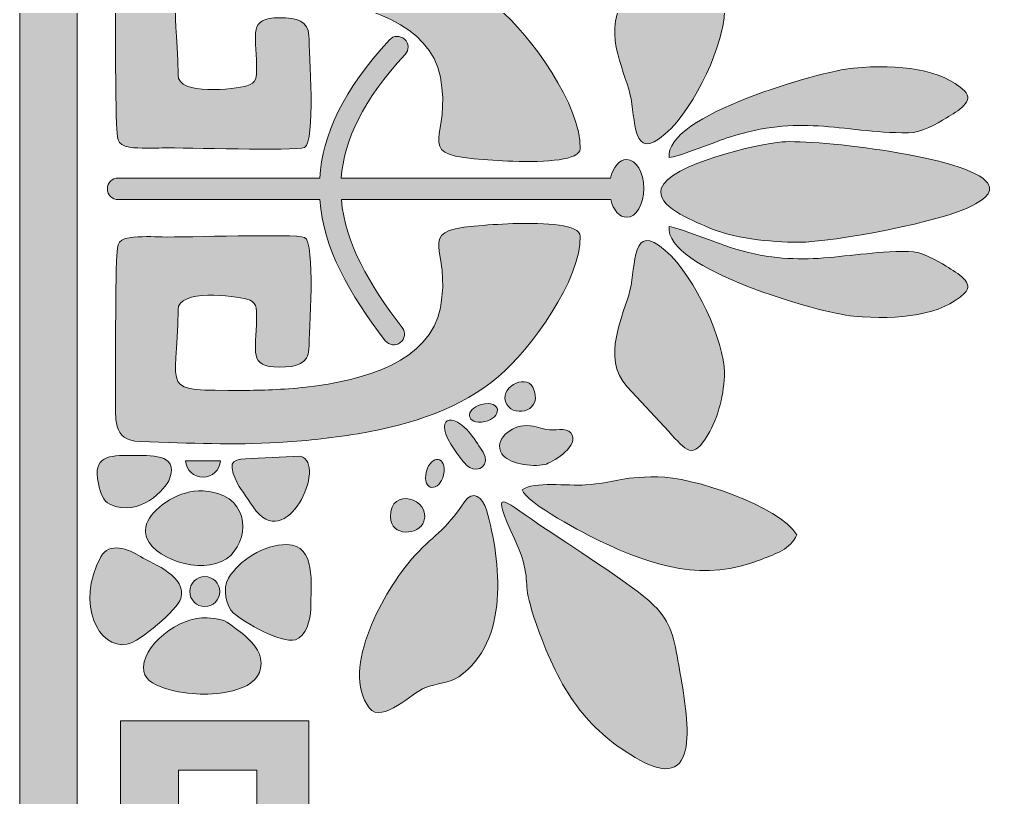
# Model space of a CAD drawing. Header units: inches. Extents: x -184 to 779, y -61 to 902.
# Drawn here: x -184 to 108.8, y 446.7 to 676.2 of the extents above; entities that cross this region are included whole.
import ezdxf

# ---------------------------------------------------------------- set-up
doc = ezdxf.new("R2010")
doc.units = ezdxf.units.IN
doc.header["$MEASUREMENT"] = 0
doc.layers.add('图层 1', color=7, linetype='Continuous')

# ---------------------------------------------------------------- blocks, each defined once
blk = doc.blocks.new('block 2')
at = {"layer": '图层 1', "true_color": 0xffffff}
h = blk.add_hatch(color=7, dxfattribs=at)
h.dxf.hatch_style = 2
edge = h.paths.add_edge_path()
edge.add_spline(control_points=[(145.19, 27.22), (145.19, 27.22), (75.01, 27.22), (75.01, 27.22), (80.39, 20.59), (79.81, 18.74), (81.5, 10.53), (81.5, 10.53), (128.64, 10.53), (128.64, 10.53), (128.64, 10.53), (128.64, -43.85), (128.64, -43.85), (128.64, -43.85), (-3.48, -43.85), (-3.48, -43.85), (-3.48, -43.85), (-3.48, -30.03), (-3.48, -30.03), (-3.48, -28.47), (-4.75, -27.2), (-6.31, -27.2), (-6.31, -27.2), (-15.21, -27.2), (-15.21, -27.2), (-16.77, -27.2), (-18.04, -28.47), (-18.04, -30.03), (-18.04, -30.03), (-18.04, -43.85), (-18.04, -43.85), (-18.04, -43.85), (-167.01, -43.85), (-167.01, -43.85), (-167.01, -43.85), (-167.01, 104.8), (-167.01, 104.8), (-167.01, 104.8), (-153.7, 104.8), (-153.7, 104.8), (-152.15, 104.8), (-150.88, 106.07), (-150.88, 107.62), (-150.88, 107.62), (-150.88, 116.54), (-150.88, 116.54), (-150.88, 118.08), (-152.15, 119.36), (-153.7, 119.36), (-153.7, 119.36), (-167.01, 119.36), (-167.01, 119.36), (-167.01, 119.36), (-167.01, 251.48), (-167.01, 251.48), (-167.01, 251.48), (-113.15, 251.48), (-113.15, 251.48), (-113.15, 251.48), (-113.15, 204.33), (-113.15, 204.33), (-104.94, 202.65), (-103.08, 203.23), (-96.46, 197.85), (-96.46, 197.85), (-96.46, 268.03), (-96.46, 268.03), (-96.46, 268.03), (-167.01, 268.03), (-167.01, 268.03), (-167.01, 268.03), (-167.01, 901.77), (-167.01, 901.77), (-167.01, 901.77), (-183.96, 901.77), (-183.96, 901.77), (-183.96, 901.77), (-183.96, -52.32), (-183.96, -52.32), (-183.96, -52.32), (-183.96, -60.8), (-183.96, -60.8), (-183.96, -60.8), (-175.49, -60.8), (-175.49, -60.8), (-175.49, -60.8), (778.94, -60.8), (778.94, -60.8), (778.94, -60.8), (778.94, -43.85), (778.94, -43.85), (778.94, -43.85), (145.19, -43.85), (145.19, -43.85), (145.19, -43.85), (145.19, 27.22), (145.19, 27.22)], knot_values=[0, 0, 0, 0, 1, 1, 1, 2, 2, 2, 3, 3, 3, 4, 4, 4, 5, 5, 5, 6, 6, 6, 7, 7, 7, 8, 8, 8, 9, 9, 9, 10, 10, 10, 11, 11, 11, 12, 12, 12, 13, 13, 13, 14, 14, 14, 15, 15, 15, 16, 16, 16, 17, 17, 17, 18, 18, 18, 19, 19, 19, 20, 20, 20, 21, 21, 21, 22, 22, 22, 23, 23, 23, 24, 24, 24, 25, 25, 25, 26, 26, 26, 27, 27, 27, 28, 28, 28, 29, 29, 29, 30, 30, 30, 31, 31, 31, 32, 32, 32, 32], degree=3, periodic=1)
h = blk.add_hatch(color=7, dxfattribs=at)
h.dxf.hatch_style = 2
edge = h.paths.add_edge_path()
edge.add_spline(control_points=[(23.92, 678.55), (23.92, 684.67), (22.15, 691.88), (19.04, 697.02), (14.55, 704.48), (12.77, 701.84), (7.5, 696.02), (7.5, 696.02), (-4.78, 682.79), (-4.78, 682.79), (-12.7, 674.33), (-5.66, 661.44), (-3.95, 654.39), (-2.13, 646.9), (-3.54, 633.75), (6.47, 642.55), (15.58, 650.55), (23.92, 669.84), (23.92, 678.55)], knot_values=[0, 0, 0, 0, 1, 1, 1, 2, 2, 2, 3, 3, 3, 4, 4, 4, 5, 5, 5, 6, 6, 6, 6], degree=3, periodic=1)
h = blk.add_hatch(color=7, dxfattribs=at)
h.dxf.hatch_style = 2
edge = h.paths.add_edge_path()
edge.add_spline(control_points=[(-148.59, 698.77), (-152.68, 698.62), (-154.46, 696.98), (-155.22, 694.36), (-155.73, 692.64), (-155.78, 690.48), (-155.75, 688.04), (-155.59, 673.69), (-155.88, 660.06), (-155.45, 645.49), (-155.16, 641.45), (-155.65, 639.18), (-151.62, 638.61), (-148.41, 638.16), (-144.56, 638.33), (-141.93, 638.39), (-135.19, 638.57), (-103.1, 637.39), (-99.95, 638.52), (-96.68, 640.08), (-98.58, 666.55), (-98.65, 671.56), (-98.89, 675.85), (-102.09, 676.81), (-107.46, 676.81), (-116.69, 676.81), (-114.11, 672.28), (-114.16, 662.61), (-114.16, 659.06), (-114.03, 657.55), (-116.96, 656.74), (-120.52, 655.75), (-137.3, 653.65), (-137.3, 659.95), (-137.3, 684.51), (-143.77, 683.68), (-118.09, 683.68), (-112.84, 683.68), (-106.34, 683.48), (-99.6, 682.74), (-82.09, 680.79), (-62.97, 675.09), (-59.9, 659.32), (-56.42, 641.54), (-67.94, 636.9), (-49.96, 635.21), (-46.5, 634.88), (-42.5, 634.6), (-38.55, 634.47), (-28.52, 634.14), (-18.74, 634.78), (-18.63, 638.14), (-18.18, 650.64), (-33.32, 671.74), (-42.77, 679.63), (-54, 688.99), (-67.49, 693.57), (-84.16, 696.51), (-92.89, 697.9), (-100.49, 698.68), (-107.68, 699.08), (-121.03, 699.83), (-133.05, 699.31), (-148.59, 698.77)], knot_values=[0, 0, 0, 0, 1, 1, 1, 2, 2, 2, 3, 3, 3, 4, 4, 4, 5, 5, 5, 6, 6, 6, 7, 7, 7, 8, 8, 8, 9, 9, 9, 10, 10, 10, 11, 11, 11, 12, 12, 12, 13, 13, 13, 14, 14, 14, 15, 15, 15, 16, 16, 16, 17, 17, 17, 18, 18, 18, 19, 19, 19, 20, 20, 20, 21, 21, 21, 21], degree=3, periodic=1)
h = blk.add_hatch(color=7, dxfattribs=at)
h.dxf.hatch_style = 2
edge = h.paths.add_edge_path()
edge.add_spline(control_points=[(-70.44, 670.48), (-71.72, 671.67), (-73.72, 671.59), (-74.91, 670.31), (-88.6, 655.52), (-94.7, 642.17), (-95.5, 629.5), (-95.5, 629.5), (-154.95, 629.5), (-154.95, 629.5), (-156.7, 629.5), (-158.13, 628.07), (-158.13, 626.31), (-158.13, 624.56), (-156.7, 623.14), (-154.95, 623.14), (-154.95, 623.14), (-95.47, 623.14), (-95.47, 623.14), (-94.41, 608.72), (-86.77, 595.3), (-76.15, 581.49), (-75.09, 580.11), (-73.11, 579.85), (-71.72, 580.91), (-70.34, 581.97), (-70.07, 583.95), (-71.14, 585.34), (-80.94, 598.1), (-88.02, 610.35), (-89.1, 623.14), (-89.1, 623.14), (-9.62, 623.14), (-9.62, 623.14), (-8.85, 620.06), (-7.04, 617.91), (-4.93, 617.91), (-2.11, 617.91), (0.17, 621.73), (0.17, 626.44), (0.17, 631.16), (-2.11, 634.99), (-4.93, 634.99), (-7.1, 634.99), (-8.96, 632.71), (-9.69, 629.5), (-9.69, 629.5), (-89.13, 629.5), (-89.13, 629.5), (-88.3, 640.66), (-82.7, 652.58), (-70.27, 666.01), (-69.08, 667.29), (-69.16, 669.3), (-70.44, 670.48)], knot_values=[0, 0, 0, 0, 1, 1, 1, 2, 2, 2, 3, 3, 3, 4, 4, 4, 5, 5, 5, 6, 6, 6, 7, 7, 7, 8, 8, 8, 9, 9, 9, 10, 10, 10, 11, 11, 11, 12, 12, 12, 13, 13, 13, 14, 14, 14, 15, 15, 15, 16, 16, 16, 17, 17, 17, 18, 18, 18, 18], degree=3, periodic=1)
h = blk.add_hatch(color=7, dxfattribs=at)
h.dxf.hatch_style = 2
edge = h.paths.add_edge_path()
edge.add_spline(control_points=[(7.62, 635.54), (10, 635.69), (22.09, 640.53), (25.37, 641.58), (35.8, 644.9), (43.84, 645.34), (51.54, 644.89), (59.96, 644.4), (67.95, 642.84), (78.18, 642.84), (82.25, 642.84), (86.63, 645.57), (89.32, 647.22), (92.77, 649.34), (97.88, 652.13), (94.74, 655.22), (88.25, 661.6), (75.49, 663.21), (62.02, 661.97), (52.15, 661.05), (6, 647.95), (7.62, 635.54)], knot_values=[0, 0, 0, 0, 1, 1, 1, 2, 2, 2, 3, 3, 3, 4, 4, 4, 5, 5, 5, 6, 6, 6, 7, 7, 7, 7], degree=3, periodic=1)
h = blk.add_hatch(color=7, dxfattribs=at)
h.dxf.hatch_style = 2
edge = h.paths.add_edge_path()
edge.add_spline(control_points=[(40.95, 640.17), (34.01, 639.64), (7.6, 633.58), (5.3, 626.45), (3.6, 621.18), (14.31, 617.15), (18.88, 615.04), (26.05, 611.73), (37.56, 610.55), (45.73, 610.55), (55.96, 610.55), (89.08, 616.76), (97.08, 621.39), (99.24, 622.65), (103.77, 624.78), (101.59, 627.98), (96.26, 635.82), (51.04, 640.94), (40.95, 640.17)], knot_values=[0, 0, 0, 0, 1, 1, 1, 2, 2, 2, 3, 3, 3, 4, 4, 4, 5, 5, 5, 6, 6, 6, 6], degree=3, periodic=1)
h = blk.add_hatch(color=7, dxfattribs=at)
h.dxf.hatch_style = 2
edge = h.paths.add_edge_path()
edge.add_spline(control_points=[(-42.77, 570.88), (-33.32, 578.77), (-18.18, 599.87), (-18.63, 612.37), (-18.74, 615.73), (-28.51, 616.37), (-38.55, 616.04), (-42.5, 615.91), (-46.5, 615.63), (-49.96, 615.31), (-67.94, 613.62), (-56.42, 608.97), (-59.9, 591.18), (-62.97, 575.42), (-82.09, 569.72), (-99.6, 567.77), (-106.34, 567.02), (-112.84, 566.82), (-118.09, 566.82), (-143.77, 566.82), (-137.3, 566), (-137.3, 590.57), (-137.3, 596.87), (-120.52, 594.75), (-116.96, 593.76), (-114.03, 592.96), (-114.16, 591.45), (-114.16, 587.91), (-114.11, 578.23), (-116.69, 573.69), (-107.46, 573.69), (-102.09, 573.69), (-98.89, 574.66), (-98.65, 578.95), (-98.58, 583.97), (-96.68, 610.43), (-99.95, 611.99), (-103.1, 613.12), (-135.19, 611.94), (-141.93, 612.11), (-144.55, 612.19), (-148.41, 612.36), (-151.62, 611.9), (-155.65, 611.33), (-155.16, 609.06), (-155.44, 605.02), (-155.88, 590.45), (-155.59, 576.82), (-155.75, 562.47), (-155.78, 560.03), (-155.72, 557.88), (-155.22, 556.15), (-154.46, 553.53), (-152.68, 551.89), (-148.59, 551.75), (-133.05, 551.19), (-121.03, 550.68), (-107.68, 551.43), (-100.49, 551.83), (-92.89, 552.62), (-84.16, 554), (-67.49, 556.94), (-54, 561.52), (-42.77, 570.88)], knot_values=[0, 0, 0, 0, 1, 1, 1, 2, 2, 2, 3, 3, 3, 4, 4, 4, 5, 5, 5, 6, 6, 6, 7, 7, 7, 8, 8, 8, 9, 9, 9, 10, 10, 10, 11, 11, 11, 12, 12, 12, 13, 13, 13, 14, 14, 14, 15, 15, 15, 16, 16, 16, 17, 17, 17, 18, 18, 18, 19, 19, 19, 20, 20, 20, 21, 21, 21, 21], degree=3, periodic=1)
h = blk.add_hatch(color=7, dxfattribs=at)
h.dxf.hatch_style = 2
edge = h.paths.add_edge_path()
edge.add_spline(control_points=[(-3.95, 596.3), (-5.66, 589.25), (-12.69, 576.36), (-4.78, 567.9), (-4.78, 567.9), (7.5, 554.67), (7.5, 554.67), (12.77, 548.85), (14.55, 546.22), (19.04, 553.67), (22.15, 558.82), (23.92, 566.01), (23.92, 572.15), (23.92, 580.85), (15.58, 600.14), (6.47, 608.14), (-3.53, 616.93), (-2.13, 603.79), (-3.95, 596.3)], knot_values=[0, 0, 0, 0, 1, 1, 1, 2, 2, 2, 3, 3, 3, 4, 4, 4, 5, 5, 5, 6, 6, 6, 6], degree=3, periodic=1)
h = blk.add_hatch(color=7, dxfattribs=at)
h.dxf.hatch_style = 2
edge = h.paths.add_edge_path()
edge.add_spline(control_points=[(89.32, 603.47), (86.63, 605.12), (82.25, 607.85), (78.18, 607.85), (67.95, 607.85), (59.96, 606.29), (51.54, 605.8), (43.84, 605.36), (35.8, 605.79), (25.37, 609.11), (22.09, 610.17), (10, 615.01), (7.62, 615.15), (6, 602.74), (52.15, 589.63), (62.02, 588.72), (75.49, 587.48), (88.25, 589.09), (94.74, 595.48), (97.88, 598.56), (92.77, 601.34), (89.32, 603.47)], knot_values=[0, 0, 0, 0, 1, 1, 1, 2, 2, 2, 3, 3, 3, 4, 4, 4, 5, 5, 5, 6, 6, 6, 7, 7, 7, 7], degree=3, periodic=1)
h = blk.add_hatch(color=7, dxfattribs=at)
h.dxf.hatch_style = 2
edge = h.paths.add_edge_path()
edge.add_spline(control_points=[(-32.65, 567.73), (-34.77, 571.92), (-43.1, 567.46), (-40.25, 562.64), (-37.86, 558.6), (-29.21, 560.9), (-32.65, 567.73)], knot_values=[0, 0, 0, 0, 1, 1, 1, 2, 2, 2, 2], degree=3, periodic=1)
h = blk.add_hatch(color=7, dxfattribs=at)
h.dxf.hatch_style = 2
edge = h.paths.add_edge_path()
edge.add_spline(control_points=[(-46.76, 557.61), (-41.82, 558.62), (-41.48, 564.22), (-47.84, 562.62), (-52.74, 561.39), (-52.44, 556.45), (-46.76, 557.61)], knot_values=[0, 0, 0, 0, 1, 1, 1, 2, 2, 2, 2], degree=3, periodic=1)
h = blk.add_hatch(color=7, dxfattribs=at)
h.dxf.hatch_style = 2
edge = h.paths.add_edge_path()
edge.add_spline(control_points=[(-55.65, 549.15), (-54.05, 546.82), (-52.31, 544.7), (-51.22, 544.02), (-48.84, 542.56), (-44.83, 544.67), (-47.29, 548.54), (-48.24, 550.03), (-49.54, 552.16), (-51.02, 554.02), (-56.1, 560.42), (-62.63, 559.36), (-55.65, 549.15)], knot_values=[0, 0, 0, 0, 1, 1, 1, 2, 2, 2, 3, 3, 3, 4, 4, 4, 4], degree=3, periodic=1)
h = blk.add_hatch(color=7, dxfattribs=at)
h.dxf.hatch_style = 2
edge = h.paths.add_edge_path()
edge.add_spline(control_points=[(-41.77, 548.06), (-40.14, 545.35), (-32.92, 544.03), (-29.05, 544.95), (-27.01, 545.43), (-19.71, 549.84), (-20.9, 553.42), (-21.79, 556.1), (-25.29, 555.02), (-27.69, 555.18), (-30.49, 555.35), (-31.24, 556.44), (-34.58, 556.44), (-38.8, 556.43), (-44.35, 552.33), (-41.77, 548.06)], knot_values=[0, 0, 0, 0, 1, 1, 1, 2, 2, 2, 3, 3, 3, 4, 4, 4, 5, 5, 5, 5], degree=3, periodic=1)
h = blk.add_hatch(color=7, dxfattribs=at)
h.dxf.hatch_style = 2
edge = h.paths.add_edge_path()
edge.add_spline(control_points=[(-160.78, 539.35), (-160.11, 536.41), (-159.38, 534.15), (-157.37, 533.2), (-148.71, 529.14), (-140.8, 537.76), (-139.78, 540.68), (-137.04, 548.42), (-145.61, 547.5), (-151.07, 547.58), (-157.58, 547.69), (-162.65, 547.43), (-160.78, 539.35)], knot_values=[0, 0, 0, 0, 1, 1, 1, 2, 2, 2, 3, 3, 3, 4, 4, 4, 4], degree=3, periodic=1)
h = blk.add_hatch(color=7, dxfattribs=at)
h.dxf.hatch_style = 2
edge = h.paths.add_edge_path()
edge.add_spline(control_points=[(-58.95, 541.89), (-57.79, 547.57), (-62.73, 547.87), (-63.96, 542.96), (-65.55, 536.6), (-59.96, 536.95), (-58.95, 541.89)], knot_values=[0, 0, 0, 0, 1, 1, 1, 2, 2, 2, 2], degree=3, periodic=1)
h = blk.add_hatch(color=7, dxfattribs=at)
h.dxf.hatch_style = 2
edge = h.paths.add_edge_path()
edge.add_spline(control_points=[(-124.78, 546.02), (-124.78, 546.02), (-135.04, 546.02), (-135.04, 546.02), (-134.87, 543.33), (-132.64, 541.2), (-129.91, 541.2), (-127.18, 541.2), (-124.95, 543.33), (-124.78, 546.02)], knot_values=[0, 0, 0, 0, 1, 1, 1, 2, 2, 2, 3, 3, 3, 3], degree=3, periodic=1)
h = blk.add_hatch(color=7, dxfattribs=at)
h.dxf.hatch_style = 2
edge = h.paths.add_edge_path()
edge.add_spline(control_points=[(-115.1, 532.41), (-105.53, 517.95), (-92.95, 545.15), (-101.21, 547.37), (-101.21, 547.37), (-115.68, 546.68), (-115.68, 546.68), (-120.37, 546.46), (-123.1, 546.55), (-120.16, 540.23), (-119.09, 537.92), (-117.2, 535.59), (-115.1, 532.41)], knot_values=[0, 0, 0, 0, 1, 1, 1, 2, 2, 2, 3, 3, 3, 4, 4, 4, 4], degree=3, periodic=1)
h = blk.add_hatch(color=7, dxfattribs=at)
h.dxf.hatch_style = 2
edge = h.paths.add_edge_path()
edge.add_spline(control_points=[(45.3, 524.15), (40.04, 532.86), (14.2, 541.31), (4.25, 541.31), (-7.58, 541.31), (-8.19, 539.54), (-17.03, 538.92), (-22.39, 538.53), (-32.21, 540.1), (-35.8, 537.44), (-34.59, 533.55), (-16.6, 524.15), (-12.91, 522.4), (3.26, 514.76), (17.94, 510.07), (34.86, 516.94), (39.3, 518.74), (43.24, 519.74), (45.3, 524.15)], knot_values=[0, 0, 0, 0, 1, 1, 1, 2, 2, 2, 3, 3, 3, 4, 4, 4, 5, 5, 5, 6, 6, 6, 6], degree=3, periodic=1)
h = blk.add_hatch(color=7, dxfattribs=at)
h.dxf.hatch_style = 2
edge = h.paths.add_edge_path()
edge.add_spline(control_points=[(-121.75, 518.11), (-115.66, 524.14), (-116.75, 536.53), (-129.91, 537.14), (-136.83, 537.46), (-143.87, 532.77), (-146.17, 528.25), (-147.08, 526.47), (-147.1, 524.74), (-146.46, 523.17), (-143.65, 516.12), (-127.95, 511.97), (-121.75, 518.11)], knot_values=[0, 0, 0, 0, 1, 1, 1, 2, 2, 2, 3, 3, 3, 4, 4, 4, 4], degree=3, periodic=1)
h = blk.add_hatch(color=7, dxfattribs=at)
h.dxf.hatch_style = 2
edge = h.paths.add_edge_path()
edge.add_spline(control_points=[(-80.87, 473.06), (-77.16, 468.19), (-67.75, 477.87), (-64.48, 479.05), (-60.88, 480.36), (-57.18, 480.39), (-54.43, 482.3), (-39.49, 492.62), (-41.9, 516.13), (-46.31, 531.57), (-47.36, 535.25), (-50.39, 537.64), (-52.81, 533.88), (-55.64, 529.53), (-57.98, 527.07), (-60.4, 524.8), (-62.79, 522.56), (-65.27, 520.51), (-68.36, 516.99), (-76.14, 508.14), (-89.65, 484.61), (-80.87, 473.06)], knot_values=[0, 0, 0, 0, 1, 1, 1, 2, 2, 2, 3, 3, 3, 4, 4, 4, 5, 5, 5, 6, 6, 6, 7, 7, 7, 7], degree=3, periodic=1)
h = blk.add_hatch(color=7, dxfattribs=at)
h.dxf.hatch_style = 2
edge = h.paths.add_edge_path()
edge.add_spline(control_points=[(-64.76, 528.16), (-62.54, 534.82), (-74.76, 538.59), (-74.64, 529.47), (-74.55, 523.5), (-66.16, 523.96), (-64.76, 528.16)], knot_values=[0, 0, 0, 0, 1, 1, 1, 2, 2, 2, 2], degree=3, periodic=1)
h = blk.add_hatch(color=7, dxfattribs=at)
h.dxf.hatch_style = 2
edge = h.paths.add_edge_path()
edge.add_spline(control_points=[(-1.07, 457.69), (18.31, 446.9), (12.62, 472.83), (10.43, 485.69), (9.12, 493.37), (8.27, 498.44), (3.12, 503.34), (-3.91, 510.03), (-21.9, 521.15), (-31.2, 527.52), (-42.08, 534.98), (-45.15, 538.5), (-38.06, 523.03), (-36.92, 520.54), (-35.83, 517.96), (-35.25, 515.49), (-33.48, 507.95), (-35.96, 509.61), (-30.61, 495.16), (-27.35, 486.33), (-23.74, 478.85), (-18.7, 472.45), (-14.22, 466.74), (-8.59, 461.88), (-1.07, 457.69)], knot_values=[0, 0, 0, 0, 1, 1, 1, 2, 2, 2, 3, 3, 3, 4, 4, 4, 5, 5, 5, 6, 6, 6, 7, 7, 7, 8, 8, 8, 8], degree=3, periodic=1)
h = blk.add_hatch(color=7, dxfattribs=at)
h.dxf.hatch_style = 2
edge = h.paths.add_edge_path()
edge.add_spline(control_points=[(-152.37, 491.85), (-148.58, 492.52), (-137.39, 502.22), (-136.47, 505.37), (-134.57, 511.89), (-144.31, 515.3), (-148.35, 517.79), (-151.91, 519.98), (-157.68, 522.18), (-160.08, 517.7), (-167.66, 503.58), (-160.63, 490.39), (-152.37, 491.85)], knot_values=[0, 0, 0, 0, 1, 1, 1, 2, 2, 2, 3, 3, 3, 4, 4, 4, 4], degree=3, periodic=1)
h = blk.add_hatch(color=7, dxfattribs=at)
h.dxf.hatch_style = 2
edge = h.paths.add_edge_path()
edge.add_spline(control_points=[(-105.19, 521.3), (-112.06, 521.42), (-119.32, 516.46), (-122.39, 511.4), (-124.24, 508.33), (-123.08, 502.91), (-120.93, 501.07), (-117.68, 498.29), (-107.03, 492.02), (-102.68, 493.22), (-99.55, 494.09), (-98.14, 499.23), (-98.14, 502.31), (-98.14, 509.65), (-96.41, 521.14), (-105.19, 521.3)], knot_values=[0, 0, 0, 0, 1, 1, 1, 2, 2, 2, 3, 3, 3, 4, 4, 4, 5, 5, 5, 5], degree=3, periodic=1)
h = blk.add_hatch(color=7, dxfattribs=at)
h.dxf.hatch_style = 2
edge = h.paths.add_edge_path()
edge.add_spline(control_points=[(-129.39, 502.99), (-126.94, 502.99), (-124.96, 504.98), (-124.96, 507.43), (-124.96, 509.88), (-126.94, 511.86), (-129.39, 511.86), (-131.84, 511.86), (-133.83, 509.88), (-133.83, 507.43), (-133.83, 504.98), (-131.84, 502.99), (-129.39, 502.99)], knot_values=[0, 0, 0, 0, 1, 1, 1, 2, 2, 2, 3, 3, 3, 4, 4, 4, 4], degree=3, periodic=1)
h = blk.add_hatch(color=7, dxfattribs=at)
h.dxf.hatch_style = 2
edge = h.paths.add_edge_path()
edge.add_spline(control_points=[(-147.34, 483.78), (-146.39, 478.53), (-134.45, 477.14), (-129.79, 477.14), (-123.11, 477.14), (-111.25, 478.83), (-112.95, 487.8), (-113.52, 490.83), (-117.24, 494.44), (-118.97, 495.57), (-123.09, 498.3), (-122.08, 499.13), (-128.74, 499.66), (-136.64, 500.31), (-148.7, 491.34), (-147.34, 483.78)], knot_values=[0, 0, 0, 0, 1, 1, 1, 2, 2, 2, 3, 3, 3, 4, 4, 4, 5, 5, 5, 5], degree=3, periodic=1)
h = blk.add_hatch(color=7, dxfattribs=at)
h.dxf.hatch_style = 2
edge = h.paths.add_edge_path()
edge.add_spline(control_points=[(-126.72, 376.87), (-121.96, 379.31), (-124.26, 395.88), (-127.25, 393.81), (-127.25, 393.81), (-154.26, 393.81), (-154.26, 393.81), (-154.26, 393.81), (-154.26, 348.53), (-154.26, 348.53), (-154.26, 348.53), (-98.65, 348.53), (-98.65, 348.53), (-98.65, 348.53), (-98.65, 469.29), (-98.65, 469.29), (-98.65, 469.29), (-154.27, 469.29), (-154.27, 469.29), (-154.27, 469.29), (-154.27, 418.71), (-154.27, 418.71), (-154.27, 418.71), (-126.98, 418.71), (-126.98, 418.71), (-121.82, 419.85), (-124.24, 435.64), (-127.78, 434.6), (-127.78, 434.6), (-137.18, 434.6), (-137.18, 434.6), (-137.18, 434.6), (-137.18, 454.73), (-137.18, 454.73), (-137.18, 454.73), (-114.01, 454.73), (-114.01, 454.73), (-114.01, 454.73), (-114.01, 366.54), (-114.01, 366.54), (-114.01, 366.54), (-137.32, 366.54), (-137.32, 366.54), (-137.32, 366.54), (-137.32, 376.87), (-137.32, 376.87), (-137.32, 376.87), (-126.72, 376.87), (-126.72, 376.87)], knot_values=[0, 0, 0, 0, 1, 1, 1, 2, 2, 2, 3, 3, 3, 4, 4, 4, 5, 5, 5, 6, 6, 6, 7, 7, 7, 8, 8, 8, 9, 9, 9, 10, 10, 10, 11, 11, 11, 12, 12, 12, 13, 13, 13, 14, 14, 14, 15, 15, 15, 16, 16, 16, 16], degree=3, periodic=1)
at = {"layer": '图层 1', "lineweight": 0}
for points, knots in [([(145.19, 27.22), (145.19, 27.22), (75.01, 27.22), (75.01, 27.22), (80.39, 20.59), (79.81, 18.74), (81.5, 10.53), (81.5, 10.53), (128.64, 10.53), (128.64, 10.53), (128.64, 10.53), (128.64, -43.85), (128.64, -43.85), (128.64, -43.85), (-3.48, -43.85), (-3.48, -43.85), (-3.48, -43.85), (-3.48, -30.03), (-3.48, -30.03), (-3.48, -28.47), (-4.75, -27.2), (-6.31, -27.2), (-6.31, -27.2), (-15.21, -27.2), (-15.21, -27.2), (-16.77, -27.2), (-18.04, -28.47), (-18.04, -30.03), (-18.04, -30.03), (-18.04, -43.85), (-18.04, -43.85), (-18.04, -43.85), (-167.01, -43.85), (-167.01, -43.85), (-167.01, -43.85), (-167.01, 104.8), (-167.01, 104.8), (-167.01, 104.8), (-153.7, 104.8), (-153.7, 104.8), (-152.15, 104.8), (-150.88, 106.07), (-150.88, 107.62), (-150.88, 107.62), (-150.88, 116.54), (-150.88, 116.54), (-150.88, 118.08), (-152.15, 119.36), (-153.7, 119.36), (-153.7, 119.36), (-167.01, 119.36), (-167.01, 119.36), (-167.01, 119.36), (-167.01, 251.48), (-167.01, 251.48), (-167.01, 251.48), (-113.15, 251.48), (-113.15, 251.48), (-113.15, 251.48), (-113.15, 204.33), (-113.15, 204.33), (-104.94, 202.65), (-103.08, 203.23), (-96.46, 197.85), (-96.46, 197.85), (-96.46, 268.03), (-96.46, 268.03), (-96.46, 268.03), (-167.01, 268.03), (-167.01, 268.03), (-167.01, 268.03), (-167.01, 901.77), (-167.01, 901.77), (-167.01, 901.77), (-183.96, 901.77), (-183.96, 901.77), (-183.96, 901.77), (-183.96, -52.32), (-183.96, -52.32), (-183.96, -52.32), (-183.96, -60.8), (-183.96, -60.8), (-183.96, -60.8), (-175.49, -60.8), (-175.49, -60.8), (-175.49, -60.8), (778.94, -60.8), (778.94, -60.8), (778.94, -60.8), (778.94, -43.85), (778.94, -43.85), (778.94, -43.85), (145.19, -43.85), (145.19, -43.85), (145.19, -43.85), (145.19, 27.22), (145.19, 27.22)], [0, 0, 0, 0, 1, 1, 1, 2, 2, 2, 3, 3, 3, 4, 4, 4, 5, 5, 5, 6, 6, 6, 7, 7, 7, 8, 8, 8, 9, 9, 9, 10, 10, 10, 11, 11, 11, 12, 12, 12, 13, 13, 13, 14, 14, 14, 15, 15, 15, 16, 16, 16, 17, 17, 17, 18, 18, 18, 19, 19, 19, 20, 20, 20, 21, 21, 21, 22, 22, 22, 23, 23, 23, 24, 24, 24, 25, 25, 25, 26, 26, 26, 27, 27, 27, 28, 28, 28, 29, 29, 29, 30, 30, 30, 31, 31, 31, 32, 32, 32, 32]), ([(23.92, 678.55), (23.92, 684.67), (22.15, 691.88), (19.04, 697.02), (14.55, 704.48), (12.77, 701.84), (7.5, 696.02), (7.5, 696.02), (-4.78, 682.79), (-4.78, 682.79), (-12.7, 674.33), (-5.66, 661.44), (-3.95, 654.39), (-2.13, 646.9), (-3.54, 633.75), (6.47, 642.55), (15.58, 650.55), (23.92, 669.84), (23.92, 678.55)], [0, 0, 0, 0, 1, 1, 1, 2, 2, 2, 3, 3, 3, 4, 4, 4, 5, 5, 5, 6, 6, 6, 6]), ([(-148.59, 698.77), (-152.68, 698.62), (-154.46, 696.98), (-155.22, 694.36), (-155.73, 692.64), (-155.78, 690.48), (-155.75, 688.04), (-155.59, 673.69), (-155.88, 660.06), (-155.45, 645.49), (-155.16, 641.45), (-155.65, 639.18), (-151.62, 638.61), (-148.41, 638.16), (-144.56, 638.33), (-141.93, 638.39), (-135.19, 638.57), (-103.1, 637.39), (-99.95, 638.52), (-96.68, 640.08), (-98.58, 666.55), (-98.65, 671.56), (-98.89, 675.85), (-102.09, 676.81), (-107.46, 676.81), (-116.69, 676.81), (-114.11, 672.28), (-114.16, 662.61), (-114.16, 659.06), (-114.03, 657.55), (-116.96, 656.74), (-120.52, 655.75), (-137.3, 653.65), (-137.3, 659.95), (-137.3, 684.51), (-143.77, 683.68), (-118.09, 683.68), (-112.84, 683.68), (-106.34, 683.48), (-99.6, 682.74), (-82.09, 680.79), (-62.97, 675.09), (-59.9, 659.32), (-56.42, 641.54), (-67.94, 636.9), (-49.96, 635.21), (-46.5, 634.88), (-42.5, 634.6), (-38.55, 634.47), (-28.52, 634.14), (-18.74, 634.78), (-18.63, 638.14), (-18.18, 650.64), (-33.32, 671.74), (-42.77, 679.63), (-54, 688.99), (-67.49, 693.57), (-84.16, 696.51), (-92.89, 697.9), (-100.49, 698.68), (-107.68, 699.08), (-121.03, 699.83), (-133.05, 699.31), (-148.59, 698.77)], [0, 0, 0, 0, 1, 1, 1, 2, 2, 2, 3, 3, 3, 4, 4, 4, 5, 5, 5, 6, 6, 6, 7, 7, 7, 8, 8, 8, 9, 9, 9, 10, 10, 10, 11, 11, 11, 12, 12, 12, 13, 13, 13, 14, 14, 14, 15, 15, 15, 16, 16, 16, 17, 17, 17, 18, 18, 18, 19, 19, 19, 20, 20, 20, 21, 21, 21, 21]), ([(-70.44, 670.48), (-71.72, 671.67), (-73.72, 671.59), (-74.91, 670.31), (-88.6, 655.52), (-94.7, 642.17), (-95.5, 629.5), (-95.5, 629.5), (-154.95, 629.5), (-154.95, 629.5), (-156.7, 629.5), (-158.13, 628.07), (-158.13, 626.31), (-158.13, 624.56), (-156.7, 623.14), (-154.95, 623.14), (-154.95, 623.14), (-95.47, 623.14), (-95.47, 623.14), (-94.41, 608.72), (-86.77, 595.3), (-76.15, 581.49), (-75.09, 580.11), (-73.11, 579.85), (-71.72, 580.91), (-70.34, 581.97), (-70.07, 583.95), (-71.14, 585.34), (-80.94, 598.1), (-88.02, 610.35), (-89.1, 623.14), (-89.1, 623.14), (-9.62, 623.14), (-9.62, 623.14), (-8.85, 620.06), (-7.04, 617.91), (-4.93, 617.91), (-2.11, 617.91), (0.17, 621.73), (0.17, 626.44), (0.17, 631.16), (-2.11, 634.99), (-4.93, 634.99), (-7.1, 634.99), (-8.96, 632.71), (-9.69, 629.5), (-9.69, 629.5), (-89.13, 629.5), (-89.13, 629.5), (-88.3, 640.66), (-82.7, 652.58), (-70.27, 666.01), (-69.08, 667.29), (-69.16, 669.3), (-70.44, 670.48)], [0, 0, 0, 0, 1, 1, 1, 2, 2, 2, 3, 3, 3, 4, 4, 4, 5, 5, 5, 6, 6, 6, 7, 7, 7, 8, 8, 8, 9, 9, 9, 10, 10, 10, 11, 11, 11, 12, 12, 12, 13, 13, 13, 14, 14, 14, 15, 15, 15, 16, 16, 16, 17, 17, 17, 18, 18, 18, 18]), ([(7.62, 635.54), (10, 635.69), (22.09, 640.53), (25.37, 641.58), (35.8, 644.9), (43.84, 645.34), (51.54, 644.89), (59.96, 644.4), (67.95, 642.84), (78.18, 642.84), (82.25, 642.84), (86.63, 645.57), (89.32, 647.22), (92.77, 649.34), (97.88, 652.13), (94.74, 655.22), (88.25, 661.6), (75.49, 663.21), (62.02, 661.97), (52.15, 661.05), (6, 647.95), (7.62, 635.54)], [0, 0, 0, 0, 1, 1, 1, 2, 2, 2, 3, 3, 3, 4, 4, 4, 5, 5, 5, 6, 6, 6, 7, 7, 7, 7]), ([(40.95, 640.17), (34.01, 639.64), (7.6, 633.58), (5.3, 626.45), (3.6, 621.18), (14.31, 617.15), (18.88, 615.04), (26.05, 611.73), (37.56, 610.55), (45.73, 610.55), (55.96, 610.55), (89.08, 616.76), (97.08, 621.39), (99.24, 622.65), (103.77, 624.78), (101.59, 627.98), (96.26, 635.82), (51.04, 640.94), (40.95, 640.17)], [0, 0, 0, 0, 1, 1, 1, 2, 2, 2, 3, 3, 3, 4, 4, 4, 5, 5, 5, 6, 6, 6, 6]), ([(-42.77, 570.88), (-33.32, 578.77), (-18.18, 599.87), (-18.63, 612.37), (-18.74, 615.73), (-28.51, 616.37), (-38.55, 616.04), (-42.5, 615.91), (-46.5, 615.63), (-49.96, 615.31), (-67.94, 613.62), (-56.42, 608.97), (-59.9, 591.18), (-62.97, 575.42), (-82.09, 569.72), (-99.6, 567.77), (-106.34, 567.02), (-112.84, 566.82), (-118.09, 566.82), (-143.77, 566.82), (-137.3, 566), (-137.3, 590.57), (-137.3, 596.87), (-120.52, 594.75), (-116.96, 593.76), (-114.03, 592.96), (-114.16, 591.45), (-114.16, 587.91), (-114.11, 578.23), (-116.69, 573.69), (-107.46, 573.69), (-102.09, 573.69), (-98.89, 574.66), (-98.65, 578.95), (-98.58, 583.97), (-96.68, 610.43), (-99.95, 611.99), (-103.1, 613.12), (-135.19, 611.94), (-141.93, 612.11), (-144.55, 612.19), (-148.41, 612.36), (-151.62, 611.9), (-155.65, 611.33), (-155.16, 609.06), (-155.44, 605.02), (-155.88, 590.45), (-155.59, 576.82), (-155.75, 562.47), (-155.78, 560.03), (-155.72, 557.88), (-155.22, 556.15), (-154.46, 553.53), (-152.68, 551.89), (-148.59, 551.75), (-133.05, 551.19), (-121.03, 550.68), (-107.68, 551.43), (-100.49, 551.83), (-92.89, 552.62), (-84.16, 554), (-67.49, 556.94), (-54, 561.52), (-42.77, 570.88)], [0, 0, 0, 0, 1, 1, 1, 2, 2, 2, 3, 3, 3, 4, 4, 4, 5, 5, 5, 6, 6, 6, 7, 7, 7, 8, 8, 8, 9, 9, 9, 10, 10, 10, 11, 11, 11, 12, 12, 12, 13, 13, 13, 14, 14, 14, 15, 15, 15, 16, 16, 16, 17, 17, 17, 18, 18, 18, 19, 19, 19, 20, 20, 20, 21, 21, 21, 21]), ([(-3.95, 596.3), (-5.66, 589.25), (-12.69, 576.36), (-4.78, 567.9), (-4.78, 567.9), (7.5, 554.67), (7.5, 554.67), (12.77, 548.85), (14.55, 546.22), (19.04, 553.67), (22.15, 558.82), (23.92, 566.01), (23.92, 572.15), (23.92, 580.85), (15.58, 600.14), (6.47, 608.14), (-3.53, 616.93), (-2.13, 603.79), (-3.95, 596.3)], [0, 0, 0, 0, 1, 1, 1, 2, 2, 2, 3, 3, 3, 4, 4, 4, 5, 5, 5, 6, 6, 6, 6]), ([(89.32, 603.47), (86.63, 605.12), (82.25, 607.85), (78.18, 607.85), (67.95, 607.85), (59.96, 606.29), (51.54, 605.8), (43.84, 605.36), (35.8, 605.79), (25.37, 609.11), (22.09, 610.17), (10, 615.01), (7.62, 615.15), (6, 602.74), (52.15, 589.63), (62.02, 588.72), (75.49, 587.48), (88.25, 589.09), (94.74, 595.48), (97.88, 598.56), (92.77, 601.34), (89.32, 603.47)], [0, 0, 0, 0, 1, 1, 1, 2, 2, 2, 3, 3, 3, 4, 4, 4, 5, 5, 5, 6, 6, 6, 7, 7, 7, 7]), ([(-32.65, 567.73), (-34.77, 571.92), (-43.1, 567.46), (-40.25, 562.64), (-37.86, 558.6), (-29.21, 560.9), (-32.65, 567.73)], [0, 0, 0, 0, 1, 1, 1, 2, 2, 2, 2]), ([(-46.76, 557.61), (-41.82, 558.62), (-41.48, 564.22), (-47.84, 562.62), (-52.74, 561.39), (-52.44, 556.45), (-46.76, 557.61)], [0, 0, 0, 0, 1, 1, 1, 2, 2, 2, 2]), ([(-55.65, 549.15), (-54.05, 546.82), (-52.31, 544.7), (-51.22, 544.02), (-48.84, 542.56), (-44.83, 544.67), (-47.29, 548.54), (-48.24, 550.03), (-49.54, 552.16), (-51.02, 554.02), (-56.1, 560.42), (-62.63, 559.36), (-55.65, 549.15)], [0, 0, 0, 0, 1, 1, 1, 2, 2, 2, 3, 3, 3, 4, 4, 4, 4]), ([(-41.77, 548.06), (-40.14, 545.35), (-32.92, 544.03), (-29.05, 544.95), (-27.01, 545.43), (-19.71, 549.84), (-20.9, 553.42), (-21.79, 556.1), (-25.29, 555.02), (-27.69, 555.18), (-30.49, 555.35), (-31.24, 556.44), (-34.58, 556.44), (-38.8, 556.43), (-44.35, 552.33), (-41.77, 548.06)], [0, 0, 0, 0, 1, 1, 1, 2, 2, 2, 3, 3, 3, 4, 4, 4, 5, 5, 5, 5]), ([(-160.78, 539.35), (-160.11, 536.41), (-159.38, 534.15), (-157.37, 533.2), (-148.71, 529.14), (-140.8, 537.76), (-139.78, 540.68), (-137.04, 548.42), (-145.61, 547.5), (-151.07, 547.58), (-157.58, 547.69), (-162.65, 547.43), (-160.78, 539.35)], [0, 0, 0, 0, 1, 1, 1, 2, 2, 2, 3, 3, 3, 4, 4, 4, 4]), ([(-58.95, 541.89), (-57.79, 547.57), (-62.73, 547.87), (-63.96, 542.96), (-65.55, 536.6), (-59.96, 536.95), (-58.95, 541.89)], [0, 0, 0, 0, 1, 1, 1, 2, 2, 2, 2]), ([(-124.78, 546.02), (-124.78, 546.02), (-135.04, 546.02), (-135.04, 546.02), (-134.87, 543.33), (-132.64, 541.2), (-129.91, 541.2), (-127.18, 541.2), (-124.95, 543.33), (-124.78, 546.02)], [0, 0, 0, 0, 1, 1, 1, 2, 2, 2, 3, 3, 3, 3]), ([(-115.1, 532.41), (-105.53, 517.95), (-92.95, 545.15), (-101.21, 547.37), (-101.21, 547.37), (-115.68, 546.68), (-115.68, 546.68), (-120.37, 546.46), (-123.1, 546.55), (-120.16, 540.23), (-119.09, 537.92), (-117.2, 535.59), (-115.1, 532.41)], [0, 0, 0, 0, 1, 1, 1, 2, 2, 2, 3, 3, 3, 4, 4, 4, 4]), ([(45.3, 524.15), (40.04, 532.86), (14.2, 541.31), (4.25, 541.31), (-7.58, 541.31), (-8.19, 539.54), (-17.03, 538.92), (-22.39, 538.53), (-32.21, 540.1), (-35.8, 537.44), (-34.59, 533.55), (-16.6, 524.15), (-12.91, 522.4), (3.26, 514.76), (17.94, 510.07), (34.86, 516.94), (39.3, 518.74), (43.24, 519.74), (45.3, 524.15)], [0, 0, 0, 0, 1, 1, 1, 2, 2, 2, 3, 3, 3, 4, 4, 4, 5, 5, 5, 6, 6, 6, 6]), ([(-121.75, 518.11), (-115.66, 524.14), (-116.75, 536.53), (-129.91, 537.14), (-136.83, 537.46), (-143.87, 532.77), (-146.17, 528.25), (-147.08, 526.47), (-147.1, 524.74), (-146.46, 523.17), (-143.65, 516.12), (-127.95, 511.97), (-121.75, 518.11)], [0, 0, 0, 0, 1, 1, 1, 2, 2, 2, 3, 3, 3, 4, 4, 4, 4]), ([(-80.87, 473.06), (-77.16, 468.19), (-67.75, 477.87), (-64.48, 479.05), (-60.88, 480.36), (-57.18, 480.39), (-54.43, 482.3), (-39.49, 492.62), (-41.9, 516.13), (-46.31, 531.57), (-47.36, 535.25), (-50.39, 537.64), (-52.81, 533.88), (-55.64, 529.53), (-57.98, 527.07), (-60.4, 524.8), (-62.79, 522.56), (-65.27, 520.51), (-68.36, 516.99), (-76.14, 508.14), (-89.65, 484.61), (-80.87, 473.06)], [0, 0, 0, 0, 1, 1, 1, 2, 2, 2, 3, 3, 3, 4, 4, 4, 5, 5, 5, 6, 6, 6, 7, 7, 7, 7]), ([(-64.76, 528.16), (-62.54, 534.82), (-74.76, 538.59), (-74.64, 529.47), (-74.55, 523.5), (-66.16, 523.96), (-64.76, 528.16)], [0, 0, 0, 0, 1, 1, 1, 2, 2, 2, 2]), ([(-1.07, 457.69), (18.31, 446.9), (12.62, 472.83), (10.43, 485.69), (9.12, 493.37), (8.27, 498.44), (3.12, 503.34), (-3.91, 510.03), (-21.9, 521.15), (-31.2, 527.52), (-42.08, 534.98), (-45.15, 538.5), (-38.06, 523.03), (-36.92, 520.54), (-35.83, 517.96), (-35.25, 515.49), (-33.48, 507.95), (-35.96, 509.61), (-30.61, 495.16), (-27.35, 486.33), (-23.74, 478.85), (-18.7, 472.45), (-14.22, 466.74), (-8.59, 461.88), (-1.07, 457.69)], [0, 0, 0, 0, 1, 1, 1, 2, 2, 2, 3, 3, 3, 4, 4, 4, 5, 5, 5, 6, 6, 6, 7, 7, 7, 8, 8, 8, 8]), ([(-152.37, 491.85), (-148.58, 492.52), (-137.39, 502.22), (-136.47, 505.37), (-134.57, 511.89), (-144.31, 515.3), (-148.35, 517.79), (-151.91, 519.98), (-157.68, 522.18), (-160.08, 517.7), (-167.66, 503.58), (-160.63, 490.39), (-152.37, 491.85)], [0, 0, 0, 0, 1, 1, 1, 2, 2, 2, 3, 3, 3, 4, 4, 4, 4]), ([(-105.19, 521.3), (-112.06, 521.42), (-119.32, 516.46), (-122.39, 511.4), (-124.24, 508.33), (-123.08, 502.91), (-120.93, 501.07), (-117.68, 498.29), (-107.03, 492.02), (-102.68, 493.22), (-99.55, 494.09), (-98.14, 499.23), (-98.14, 502.31), (-98.14, 509.65), (-96.41, 521.14), (-105.19, 521.3)], [0, 0, 0, 0, 1, 1, 1, 2, 2, 2, 3, 3, 3, 4, 4, 4, 5, 5, 5, 5]), ([(-129.39, 502.99), (-126.94, 502.99), (-124.96, 504.98), (-124.96, 507.43), (-124.96, 509.88), (-126.94, 511.86), (-129.39, 511.86), (-131.84, 511.86), (-133.83, 509.88), (-133.83, 507.43), (-133.83, 504.98), (-131.84, 502.99), (-129.39, 502.99)], [0, 0, 0, 0, 1, 1, 1, 2, 2, 2, 3, 3, 3, 4, 4, 4, 4]), ([(-147.34, 483.78), (-146.39, 478.53), (-134.45, 477.14), (-129.79, 477.14), (-123.11, 477.14), (-111.25, 478.83), (-112.95, 487.8), (-113.52, 490.83), (-117.24, 494.44), (-118.97, 495.57), (-123.09, 498.3), (-122.08, 499.13), (-128.74, 499.66), (-136.64, 500.31), (-148.7, 491.34), (-147.34, 483.78)], [0, 0, 0, 0, 1, 1, 1, 2, 2, 2, 3, 3, 3, 4, 4, 4, 5, 5, 5, 5]), ([(-126.72, 376.87), (-121.96, 379.31), (-124.26, 395.88), (-127.25, 393.81), (-127.25, 393.81), (-154.26, 393.81), (-154.26, 393.81), (-154.26, 393.81), (-154.26, 348.53), (-154.26, 348.53), (-154.26, 348.53), (-98.65, 348.53), (-98.65, 348.53), (-98.65, 348.53), (-98.65, 469.29), (-98.65, 469.29), (-98.65, 469.29), (-154.27, 469.29), (-154.27, 469.29), (-154.27, 469.29), (-154.27, 418.71), (-154.27, 418.71), (-154.27, 418.71), (-126.98, 418.71), (-126.98, 418.71), (-121.82, 419.85), (-124.24, 435.64), (-127.78, 434.6), (-127.78, 434.6), (-137.18, 434.6), (-137.18, 434.6), (-137.18, 434.6), (-137.18, 454.73), (-137.18, 454.73), (-137.18, 454.73), (-114.01, 454.73), (-114.01, 454.73), (-114.01, 454.73), (-114.01, 366.54), (-114.01, 366.54), (-114.01, 366.54), (-137.32, 366.54), (-137.32, 366.54), (-137.32, 366.54), (-137.32, 376.87), (-137.32, 376.87), (-137.32, 376.87), (-126.72, 376.87), (-126.72, 376.87)], [0, 0, 0, 0, 1, 1, 1, 2, 2, 2, 3, 3, 3, 4, 4, 4, 5, 5, 5, 6, 6, 6, 7, 7, 7, 8, 8, 8, 9, 9, 9, 10, 10, 10, 11, 11, 11, 12, 12, 12, 13, 13, 13, 14, 14, 14, 15, 15, 15, 16, 16, 16, 16])]:
    blk.add_open_spline(points, degree=3, knots=knots, dxfattribs=at)

msp = doc.modelspace()

# ---------------------------------------------------------------- block references
at = {"layer": '图层 1'}
msp.add_blockref('block 2', (0, 0), dxfattribs=at)

doc.saveas('drawing.dxf')
